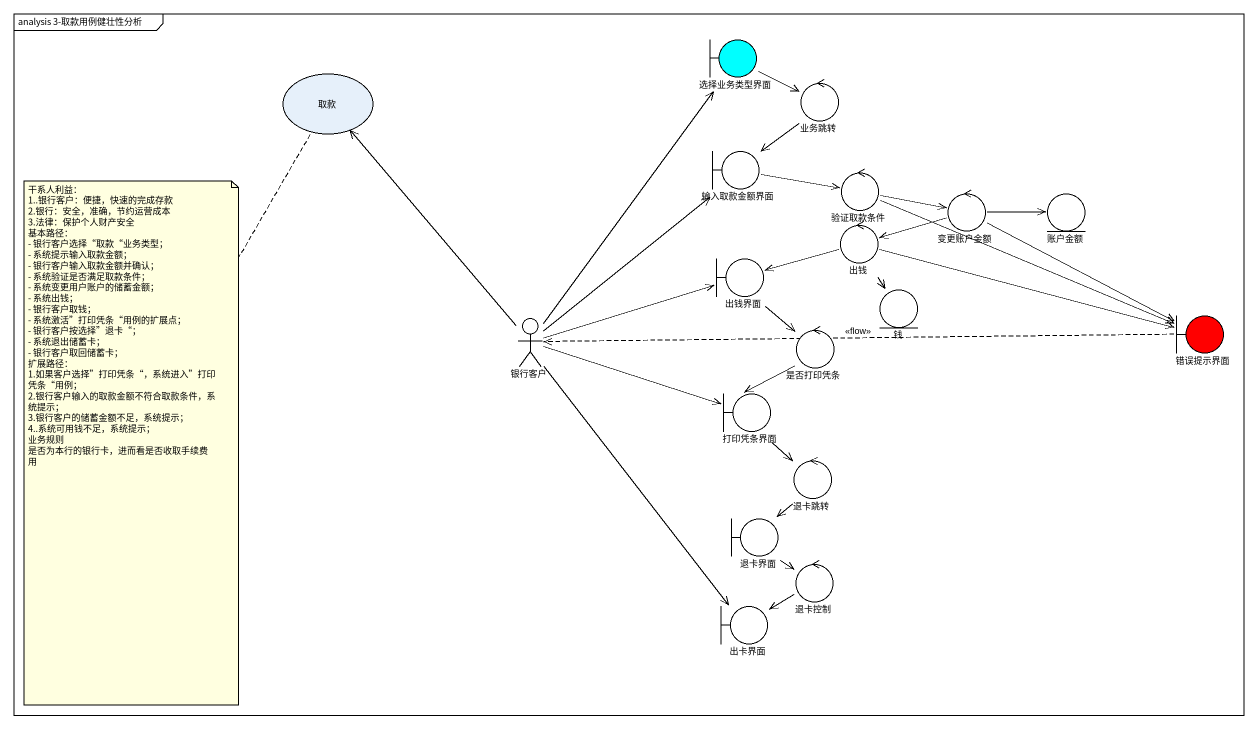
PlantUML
@startuml
mainframe analysis 3-取款用例健壮性分析
boundary 选择业务类型界面 #00FFFF
usecase 取款
control 业务跳转
boundary 输入取款金额界面
control 验证取款条件
control 变更账户金额
entity 账户金额
control 出钱
boundary 出钱界面
entity 钱
actor 银行客户
control 是否打印凭条
boundary 错误提示界面 #FF0000
boundary 打印凭条界面
control 退卡跳转
boundary 退卡界面
control 退卡控制
boundary 出卡界面
选择业务类型界面 -right-> 业务跳转
业务跳转 --> 输入取款金额界面
输入取款金额界面 -right-> 验证取款条件
验证取款条件 -right-> 变更账户金额
验证取款条件 -right-> 错误提示界面
变更账户金额 -right-> 账户金额
变更账户金额 -left-> 出钱
变更账户金额 -right-> 错误提示界面
出钱 -left-> 出钱界面
出钱 --> 钱
出钱 -right-> 错误提示界面
出钱界面 --> 是否打印凭条
银行客户 -up-> 选择业务类型界面
银行客户 -up-> 取款
银行客户 -up-> 输入取款金额界面
银行客户 -right-> 出钱界面
银行客户 -right-> 打印凭条界面
银行客户 --> 出卡界面
是否打印凭条 --> 打印凭条界面
错误提示界面 .left.> 银行客户 : <<flow>>
打印凭条界面 --> 退卡跳转
退卡跳转 --> 退卡界面
退卡界面 --> 退卡控制
退卡控制 --> 出卡界面
note bottom of 取款
  干系人利益：
  1..银行客户：便捷，快速的完成存款
  2.银行：安全，准确，节约运营成本
  3.法律：保护个人财产安全
  基本路径：
  - 银行客户选择“取款“业务类型；
  - 系统提示输入取款金额；
  - 银行客户输入取款金额并确认；
  - 系统验证是否满足取款条件；
  - 系统变更用户账户的储蓄金额；
  - 系统出钱；
  - 银行客户取钱；
  - 系统激活”打印凭条“用例的扩展点；
  - 银行客户按选择”退卡“；
  - 系统退出储蓄卡；
  - 银行客户取回储蓄卡；
  扩展路径：
  1.如果客户选择”打印凭条“，系统进入”打印凭条“用例；
  2.银行客户输入的取款金额不符合取款条件，系统提示；
  3.银行客户的储蓄金额不足，系统提示；
  4..系统可用钱不足，系统提示；
  业务规则
  是否为本行的银行卡，进而看是否收取手续费用
end note
@enduml
